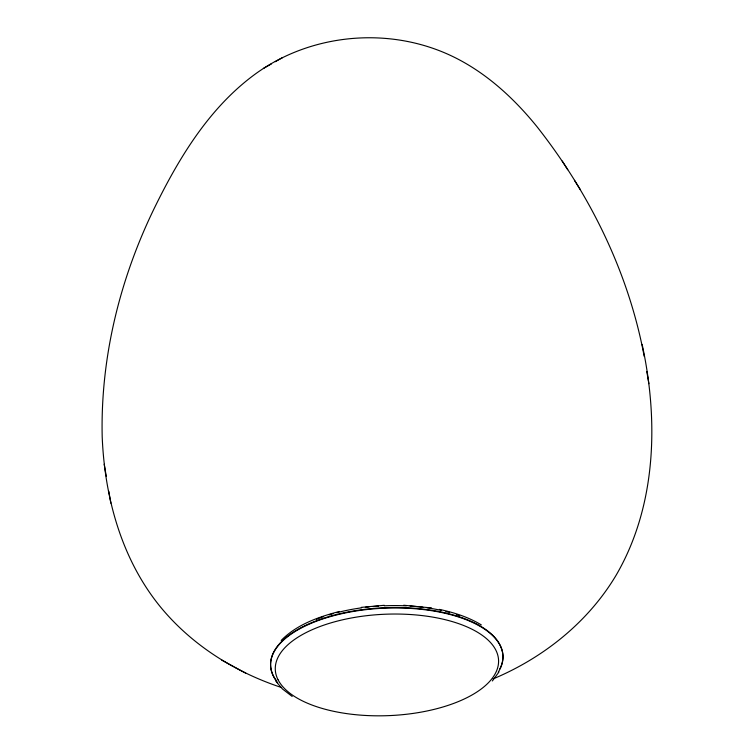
<?xml version="1.0" encoding="UTF-8"?>
<svg xmlns="http://www.w3.org/2000/svg" width="754" height="754" viewBox="0 0 754 754"><rect width="100%" height="100%" fill="white"/><g stroke="black" fill="none" stroke-linecap="round" stroke-linejoin="round"><path stroke-width="1.13" d="M498.959 671.974L492.353 680.966M281.195 640.429C296.671 624.566 318.442 616.961 339.404 611.466M644.189 356.359C628.619 272.514 589.713 193.769 537.187 126.945C510.882 94.373 478.347 65.626 438.819 50.471C379.102 27.53 308.424 35.947 256.313 73.298C209.442 107.077 178.717 158.17 153.825 209.226C119.65 279.781 100.386 358.131 102.195 436.736C104.627 497.254 121.488 559.157 160.31 606.753C191.62 644.962 234.899 672.144 281.591 687.544M263.41 68.435L271.468 63.892M275.304 61.696L282.364 57.709M493.116 678.911C543.285 657.893 588.035 622.333 616.056 575.33C656.414 506.141 658.742 421.062 642.135 344.427M361.317 607.356L384.286 605.302M403.72 605.236L431.571 607.95M439.365 609.383C454.002 612.512 468.526 617.083 481.354 624.934M221.648 660.052L233.749 666.64M234.626 667.13L245.804 673.209M292.184 696.46L282.458 688.977L275.907 681.305M562.258 161.064L567.715 169.716M574.454 180.347L580.222 189.49M646.8 371.609L648.883 383.692M104.203 464.247L106.295 476.358M108.774 491.193L110.829 503.154M276.284 680.513A116.276 52.789 -2.4 0 1 381.958 607.856A116.276 52.789 -2.4 0 1 499.836 668.873M316.426 619.298A111.733 50.725 -2.4 0 1 323.391 616.706M329.083 614.859A111.733 50.725 -2.4 0 1 333.277 613.624M336.652 612.719A111.733 50.725 -2.4 0 1 361.684 607.809M365.36 607.328A111.733 50.725 -2.4 0 1 369.111 606.904M372.881 606.536A111.733 50.725 -2.4 0 1 378.565 606.103M384.267 605.792A111.733 50.725 -2.4 0 1 406.274 605.839M410.063 606.056A111.733 50.725 -2.4 0 1 422.919 607.262M426.915 607.79A111.733 50.725 -2.4 0 1 441.344 610.41M445.916 611.494A111.733 50.725 -2.4 0 1 449.478 612.436M456.33 614.51A111.733 50.725 -2.4 0 1 459.601 615.641M277.717 682.766A116.276 52.789 -2.4 0 1 382.947 608.252A116.276 52.789 -2.4 0 1 498.253 672.125M278.085 679.872A111.733 50.725 -2.4 0 1 362.014 616.272A111.733 50.725 -2.4 0 1 495.764 649.986A111.733 50.725 -2.4 0 1 411.882 713.586A111.733 50.725 -2.4 0 1 278.132 679.872"/></g></svg>
